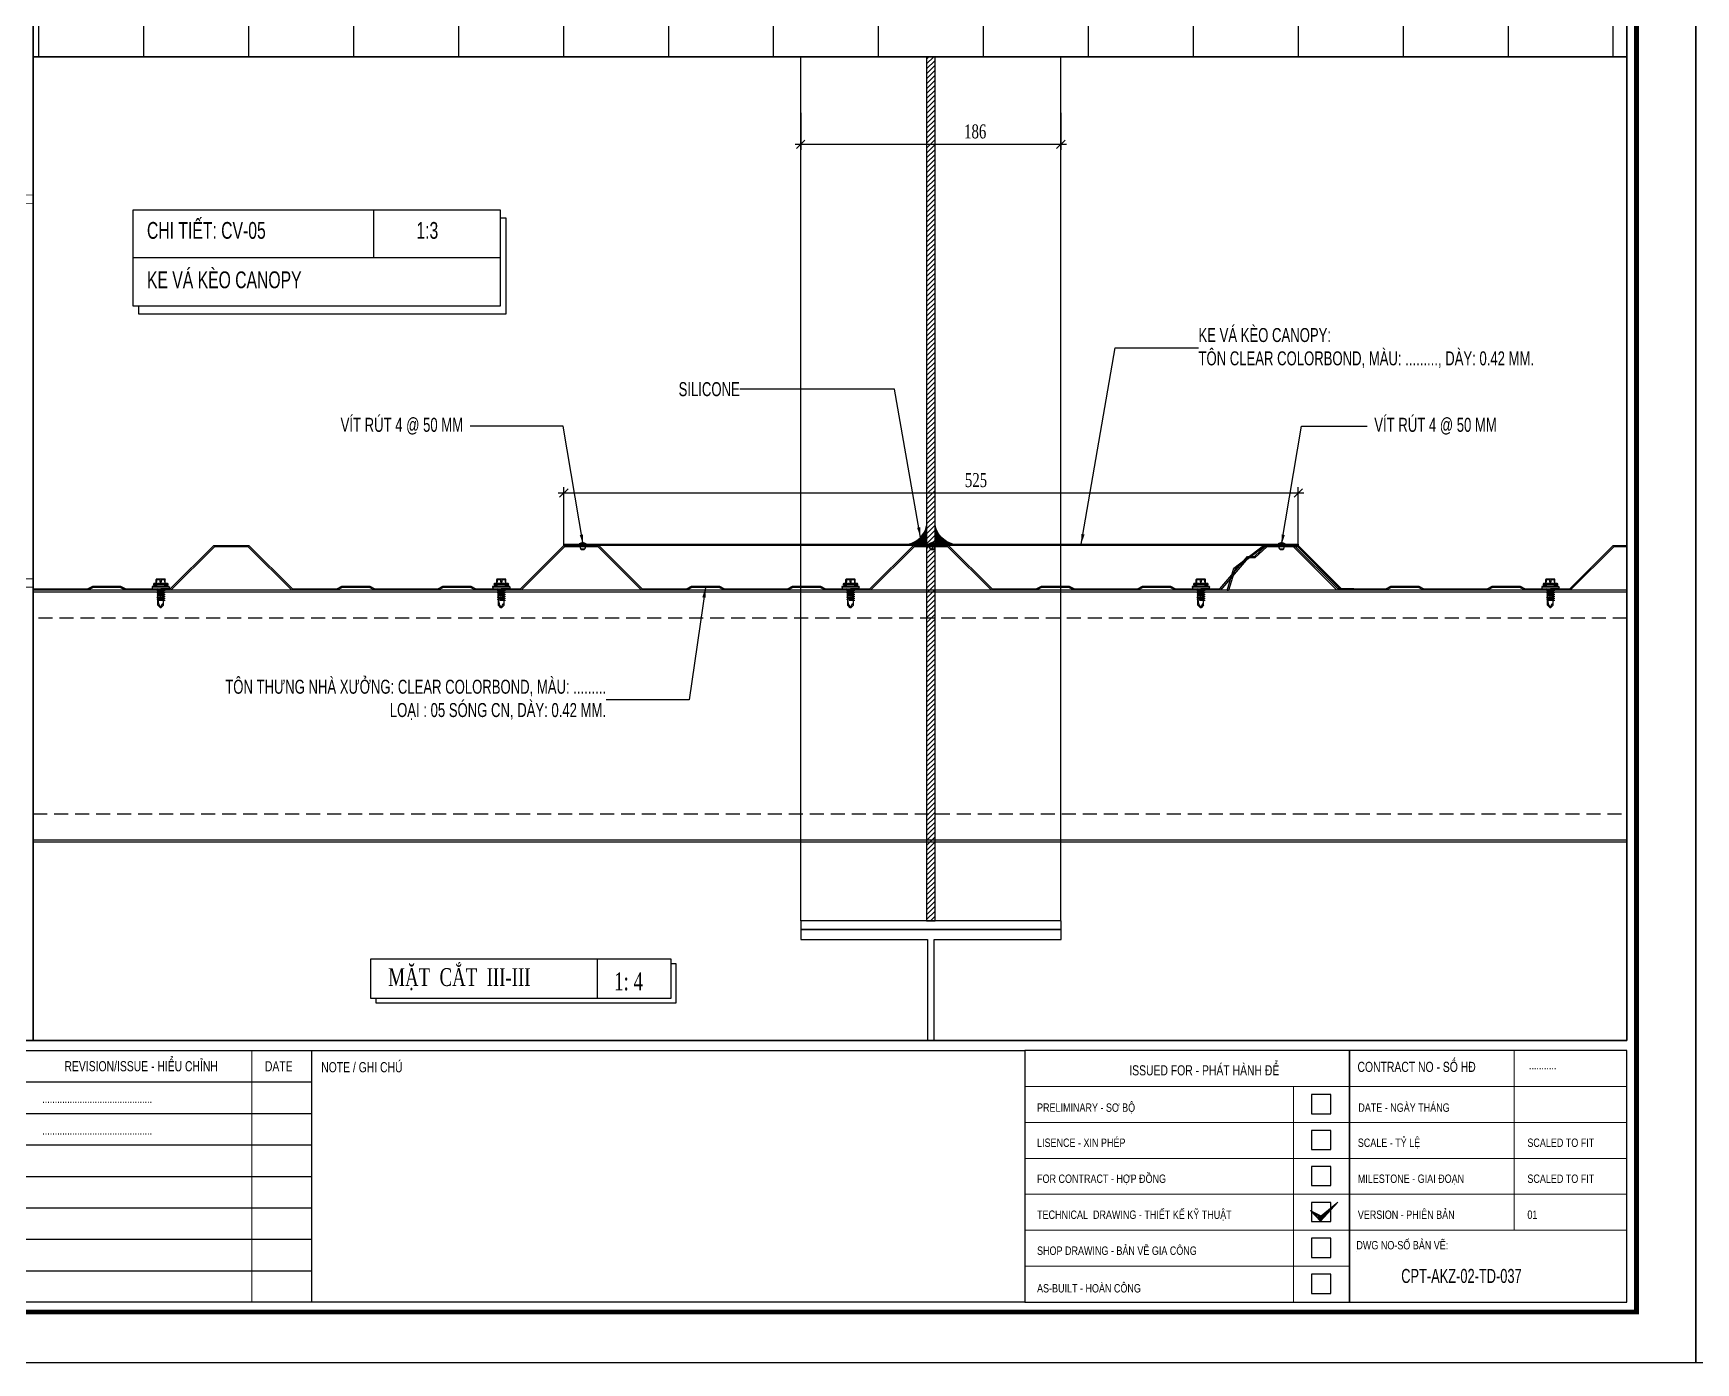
# Model space of a CAD drawing. Header units: inches. Extents: x 315041 to 662841, y -45540 to -35018.
# Drawn here: x 333470.4 to 333767.4, y -37638.9 to -37401.3 of the extents above; entities that cross this region are included whole.
import ezdxf
from ezdxf.enums import TextEntityAlignment as Align

# ---------------------------------------------------------------- set-up
doc = ezdxf.new("R2010")
doc.units = ezdxf.units.IN
doc.header["$MEASUREMENT"] = 0
doc.linetypes.add('HIDDEN', pattern=[0.375, 0.25, -0.125])
doc.linetypes.add('XKITLINE00', pattern=[0])
for name, color, linetype in [('2', 2, 'Continuous'), ('251', 251, 'Continuous'), ('3', 3, 'Continuous'), ('7', 7, 'Continuous'), ('8', 8, 'Continuous'), ('BAO KHUNG', 31, 'Continuous'), ('Fast RSQ_A2 Frame$0$Khung ten', 4, 'Continuous'), ('flashing', 6, 'Continuous'), ('STRUCTURE', 1, 'Continuous')]:
    doc.layers.add(name, color=color, linetype=linetype)
doc.layers.add('Cover text', color=7, linetype='Continuous', true_color=0x52370f)
for name, color, linetype, lineweight in [('DETAIL$0$S-Dim', 8, 'Continuous', 20), ('DETAIL$0$S-Hatch', 8, 'Continuous', 13), ('S-Hatch', 8, 'Continuous', 9)]:
    doc.layers.add(name, color=color, linetype=linetype, lineweight=lineweight)
doc.styles.add('ST1', font='times.ttf', dxfattribs={"width": 0.7})
doc.styles.add('ST1H', font='vnshxh.shx', dxfattribs={"width": 0.7})
doc.styles.get("Standard").update_dxf_attribs({"font": 'VHARIALN.TTF'})
doc.styles.add('style2', font='VHAVANI.TTF')
doc.styles.add('TIEU DE', font='VHARIALN.TTF', dxfattribs={"width": 0.8})
doc.dimstyles.new('3', dxfattribs={"dimtxt": 3.5, "dimasz": 1.8, "dimexe": 1, "dimexo": 0, "dimgap": 1, "dimtad": 1, "dimdec": 0, "dimlfac": 3, "dimzin": 0, "dimdsep": 46, "dimtxsty": 'ST1H', "dimblk": 'OBLIQUE', "dimcen": 1, "dimdle": 1, "dimclrd": 8, "dimclre": 8, "dimclrt": 3, "dimadec": 0, "dimazin": 0, "dimtfac": 1, "dimtdec": 0, "dimtix": 1, "dimtofl": 0, "dimtmove": 1, "dimatfit": 3, "dimfxl": 0.18, "dimtolj": 1, "dimtzin": 0, "dimlwd": -1, "dimlwe": -1, "dimarcsym": 1})
doc.dimstyles.new('4', dxfattribs={"dimtxt": 2.5, "dimasz": 1.5, "dimexe": 1, "dimexo": 0, "dimgap": 1, "dimtad": 1, "dimdec": 0, "dimlfac": 4, "dimzin": 0, "dimdsep": 46, "dimtxsty": 'ST1', "dimblk": 'OBLIQUE', "dimcen": 1, "dimdle": 1, "dimclrd": 8, "dimclre": 8, "dimclrt": 3, "dimadec": 0, "dimazin": 0, "dimtfac": 1, "dimtdec": 0, "dimtix": 1, "dimtmove": 0, "dimatfit": 3, "dimfxl": 0.18, "dimtfill": 1, "dimtolj": 1, "dimtzin": 0, "dimlwd": -1, "dimlwe": -1, "dimarcsym": 1})

# ---------------------------------------------------------------- blocks, each defined once
blk = doc.blocks.new('DETAIL$0$MARK')
at = {"layer": 'DETAIL$0$S-Hatch', "linetype": 'Continuous'}
h = blk.add_hatch(dxfattribs=at)
h.set_pattern_fill('ANSI31', color=256, scale=50, style=0)
h.paths.add_polyline_path([(1667849.6, -1156933.2), (1667909.3, -1156997), (1668012, -1156885.1), (1667913.5, -1156966.7)])
at = {"layer": 'DETAIL$0$S-Dim', "linetype": 'Continuous'}
blk.add_lwpolyline([(1667849.6, -1156933.2), (1667909.3, -1156997), (1668012, -1156885.1), (1667913.5, -1156966.7), (1667849.6, -1156933.2)], dxfattribs=at)
blk = doc.blocks.new('A$C75D82031')
at = {"layer": '2', "color": 157, "linetype": 'Continuous'}
blk.add_lwpolyline([(0, 420), (594, 420), (594, 0), (0, 0)], close=True, dxfattribs=at)
at = {"layer": '251', "linetype": 'Continuous'}
for p, q in [((285.8, 50.19), (346.77, 50.19)), ((285.8, 44.56), (346.77, 44.56)), ((285.8, 38.94), (346.77, 38.94)), ((285.8, 33.31), (346.77, 33.31)), ((285.8, 27.69), (346.77, 27.69)), ((285.8, 22.06), (346.77, 22.06)), ((285.8, 16.44), (346.77, 16.44))]:
    blk.add_line(p, q, dxfattribs=at)
at = {"layer": '7', "color": 147, "linetype": 'Continuous'}
blk.add_lwpolyline([(12.33, 57.61), (581.67, 57.61), (581.67, 409.19), (12.33, 409.19)], close=True, dxfattribs=at)
at = {"layer": 'BAO KHUNG', "color": 7}
blk.add_line((346.77, 10.81), (346.77, 55.81), dxfattribs=at)
at = {"layer": 'BAO KHUNG', "color": 167, "linetype": 'Continuous', "const_width": 0.871}
blk.add_lwpolyline([(10.59, 9.07), (583.41, 9.07), (583.41, 410.93), (10.59, 410.93)], close=True, dxfattribs=at)
at = {"layer": 'BAO KHUNG', "color": 7}
for points in [[(211.89, 55.81), (474.14, 55.81), (474.14, 10.81), (211.89, 10.81)], [(474.14, 10.81), (532.16, 10.81), (532.16, 55.81), (474.14, 55.81)], [(532.16, 10.81), (581.67, 10.81), (581.67, 55.81), (532.16, 55.81)]]:
    blk.add_lwpolyline(points, close=True, dxfattribs=at)
at = {"layer": 'Fast RSQ_A2 Frame$0$Khung ten', "color": 7, "ltscale": 1000}
for points in [[(525.34, 44.51), (528.78, 44.51), (528.78, 47.96), (525.34, 47.96)], [(525.34, 38.09), (528.78, 38.09), (528.78, 41.53), (525.34, 41.53)], [(525.34, 31.66), (528.78, 31.66), (528.78, 35.1), (525.34, 35.1)], [(525.34, 25.23), (528.78, 25.23), (528.78, 28.67), (525.34, 28.67)], [(525.34, 18.8), (528.78, 18.8), (528.78, 22.24), (525.34, 22.24)], [(525.34, 12.37), (528.78, 12.37), (528.78, 15.81), (525.34, 15.81)]]:
    blk.add_lwpolyline(points, close=True, dxfattribs=at)
at = {"layer": 'S-Hatch'}
for p, q in [((336.07, 55.81), (336.07, 10.81)), ((561.54, 55.81), (561.54, 23.67)), ((474.14, 49.38), (532.16, 49.38)), ((522.13, 10.81), (522.13, 49.38)), ((532.16, 49.38), (581.67, 49.38)), ((474.14, 42.95), (532.16, 42.95)), ((532.16, 42.95), (581.67, 42.95)), ((474.14, 36.52), (532.16, 36.52)), ((532.16, 36.52), (581.67, 36.52)), ((474.14, 30.1), (532.16, 30.1)), ((532.16, 30.1), (581.67, 30.1)), ((474.14, 23.67), (532.16, 23.67)), ((532.16, 23.67), (581.67, 23.67)), ((474.14, 17.24), (532.16, 17.24))]:
    blk.add_line(p, q, dxfattribs=at)
at = {"layer": 'DETAIL$0$S-Dim', "linetype": 'Continuous', "xscale": 0.02999999996973202, "yscale": 0.02999999996973202, "zscale": 0.02999999996973202}
blk.add_blockref('DETAIL$0$MARK', (-49510.32, 34735.23), dxfattribs=at)
at = {"layer": 'BAO KHUNG', "color": 7, "linetype": 'Continuous', "width": 0.9}
for s, p in [('REVISION/ISSUE - HIÓU CHØNH', (316.27, 53)), ('DATE', (340.86, 52.99))]:
    blk.add_text(s, height=1.8, dxfattribs=at).set_placement(p, align=Align.MIDDLE_CENTER)
for s, p in [('NOTE / GHI CHÚ', (348.44, 51.92)), ('CONTRACT NO - Sè H§', (533.57, 51.98))]:
    blk.add_text(s, height=1.8, dxfattribs=at).set_placement(p)
blk.add_text('ISSUED FOR - PHÁT HÀNH ĐỂ ', height=1.8, dxfattribs=at).set_placement((506.46, 51.36), align=Align.CENTER)
at = {"layer": 'BAO KHUNG', "color": 109, "linetype": 'Continuous', "style": 'style2', "width": 0.8}
blk.add_text('...........', height=1.5, dxfattribs=at).set_placement((564.21, 52.44))
at = {"layer": 'Cover text', "linetype": 'Continuous', "style": 'style2', "width": 0.8}
for s, p in [('............................................', (298.6, 46.4)), ('PRELIMINARY - S¥ Bé', (476.33, 44.85)), ('date - NGµY TH¸NG', (533.72, 44.85)), ('............................................', (298.6, 40.78)), ('LISENCE - XIN PHÐP', (476.33, 38.57)), ('scale - tû lÖ', (533.63, 38.57)), ('scaled to fit', (563.92, 38.57)), ('FOR CONTRACT - HîP §åNG', (476.33, 32.14)), ('MILESTONE - GIAI §O¹N', (533.63, 32.14)), ('scaled to fit', (563.92, 32.14)), ('TECHNICAL  DRAWING - THIÕT KÕ Kü THUËT', (476.33, 25.71)), ('VERSION - PHI£N B¶N', (533.63, 25.71)), ('01', (563.92, 25.71)), ('SHOP DRAWING - B¶N VÏ GIA C¤NG', (476.33, 19.28)), ('%%u%%udwg no-sè b¶n vÏ:', (533.38, 20.26)), ('AS-BUILT - HOµN C¤NG', (476.33, 12.56))]:
    blk.add_text(s, height=1.5, dxfattribs=at).set_placement(p)
blk = doc.blocks.new('Short_Self_drilling')
at = {"layer": 'STRUCTURE', "color": 1, "linetype": 'Continuous'}
for p, q in [((6.4, 1.7), (-6.4, 1.7)), ((5.1, 3.8), (-5.1, 3.8)), ((-2.6, 2.9), (-5.1, 2.9)), ((-3.4, 3.8), (-3.4, 6.8)), ((3, 7.2), (-3, 7.2)), ((2.6, 2.9), (-2.6, 2.9)), ((-2.1, 2.8), (-2.1, 2.9)), ((6.3, 0), (0, 0)), ((2.2, 2.8), (2.2, 2.9)), ((2.2, -0.5), (2.2, 0)), ((5.1, 2.9), (2.6, 2.9)), ((3.4, 3.8), (3.4, 6.8)), ((3, -1.2), (-2.7, -0.2)), ((3, -2.7), (-2.7, -1.8)), ((3, -4.2), (-2.7, -3.3)), ((3, -5.8), (-2.7, -4.8)), ((3, -7.3), (-2.7, -6.3)), ((-1.9, -8), (-2.7, -7.9)), ((-2.1, -1.4), (-2.1, -0.9)), ((-2.1, -2.9), (-2.1, -2.4)), ((-2.1, -4.4), (-2.1, -3.9)), ((-2.1, -6), (-2.1, -5.4)), ((-2.1, -7.5), (-2.1, -7)), ((-2.1, -12.3), (-2.1, -8.5)), ((3, -8.8), (-1.1, -8.1)), ((2.1, -12.3), (2.1, -9.1)), ((2.2, -2), (2.2, -1.5)), ((2.2, -3.6), (2.2, -3)), ((2.2, -5.1), (2.2, -4.6)), ((2.2, -6.6), (2.2, -6.1)), ((2.2, -8.1), (2.2, -7.6))]:
    blk.add_line(p, q, dxfattribs=at)
blk.add_lwpolyline([(6.4, 1.3), (6.4, 1.7), (2.1, 2.8), (-2.1, 2.8), (-6.4, 1.7), (-6.4, 1.3)], close=True, dxfattribs=at)
for points in [[(-6.4, 1.3, -0.088869), (-6.3, 0), (0, 0)], [(-0.1, 3.8), (-0.3, 6.2, 0.338878), (-3.1, 6.2), (-3.3, 3.8)], [(3.3, 3.8), (3.1, 6.2, 0.338878), (0.3, 6.2), (0.1, 3.8)], [(2.1, -12.3), (0.2, -14.2, -0.333596), (-0.2, -14.2), (-2.1, -12.3)], [(-0.1, -14), (-1, -12.2, -0.148657), (-1.4, -11.2), (-2, -7.7, -0.815006), (-1.2, -7.8, 0.150833), (-0.8, -8.7)], [(2.1, -12.3), (1.7, -11.7, 0.52242), (0.9, -11.7), (-0.2, -14.2)]]:
    blk.add_lwpolyline(points, format="xyb", dxfattribs=at)
for points in [[(3, -1.2), (2.2, -1.5), (-2.1, -0.8), (-2.7, -0.2), (-2.4, 0)], [(3, -2.7), (2.2, -3), (-2.1, -2.4), (-2.7, -1.8), (-2.1, -1.4), (2.2, -2), (3, -2.7)], [(3, -4.2), (2.2, -4.6), (-2.1, -3.9), (-2.7, -3.3), (-2.1, -2.9), (2.2, -3.6), (3, -4.2)], [(3, -5.8), (2.2, -6.1), (-2.1, -5.4), (-2.7, -4.8), (-2.1, -4.4), (2.2, -5.1), (3, -5.8)], [(3, -7.3), (2.2, -7.6), (-2.1, -7), (-2.7, -6.3), (-2.1, -6), (2.2, -6.6), (3, -7.3)], [(-1.8, -8.5), (-2.1, -8.5), (-2.7, -7.9), (-2.1, -7.5), (-1.8, -7.5)], [(-1.3, -7.6), (2.2, -8.1), (3, -8.8)], [(-1.2, 0), (2.2, -0.5), (3, -1.2)], [(3, -8.8), (2.2, -9.1), (-0.8, -8.7)]]:
    blk.add_lwpolyline(points, dxfattribs=at)
for centre, radius, start, end in [((-5, 3.3), 0.455, 109.7949, 250.2674), ((-3, 6.8), 0.429, 90.0311, 180.0311), ((3, 6.8), 0.429, 0.0311, 90.0311), ((5.1, 3.3), 0.435, 279.7276, 80.3347), ((10, 0.2), 3.74, 162.2963, 182.6103)]:
    blk.add_arc(centre, radius, start, end, dxfattribs=at)
blk = doc.blocks.new('_Oblique')
at = {"color": 0, "linetype": 'ByBlock', "lineweight": -2}
blk.add_line((-0.5, -0.5), (0.5, 0.5), dxfattribs=at)
blk = doc.blocks.new('*D589')
at = {"color": 8, "linetype": 'Continuous', "transparency": 16777216}
for p, q in [((333564.23, -37483.47), (333697.44, -37483.47)), ((333565.23, -37492.61), (333565.23, -37482.47)), ((333696.44, -37492.61), (333696.44, -37482.47))]:
    blk.add_line(p, q, dxfattribs=at)
at = {"layer": 'Defpoints', "color": 0, "transparency": 16777216}
for p in [(333696.44, -37483.47), (333565.23, -37492.61), (333696.44, -37492.61)]:
    blk.add_point(p, dxfattribs=at)
at = {"color": 8, "transparency": 16777216, "xscale": 1.5, "yscale": 1.5, "zscale": 1.5, "rotation": 180}
blk.add_blockref('_Oblique', (333565.23, -37483.47), dxfattribs=at)
at = {"color": 8, "transparency": 16777216, "xscale": 1.5, "yscale": 1.5, "zscale": 1.5}
blk.add_blockref('_Oblique', (333696.44, -37483.47), dxfattribs=at)
at = {"color": 3, "transparency": 16777216, "insert": (333638.86, -37481.2), "char_height": 2.5, "attachment_point": 5, "style": 'ST1', "bg_fill": 3, "box_fill_scale": 1.25, "bg_fill_color": 256, "bg_fill_true_color": 13158600, "bg_fill_transparency": 4042764}
blk.add_mtext('\\A1;525', dxfattribs=at)
blk = doc.blocks.new('RIVET')
at = {"color": 8}
for p, q in [((-3.9, 1.1), (-4.2, 0)), ((-4.2, 0), (-3.9, -1.1)), ((-3.9, -1.1), (-3.9, 1.1)), ((-3.5, -1.3), (-3.5, 1.3)), ((-1, -1.2), (-1, 1.3)), ((-1, 1.3), (-0.1, 1.3)), ((0, 1.3), (0, 2.4)), ((0, -1.3), (0, 1.3)), ((0.1, 2.5), (0.1, 2.5)), ((0.1, 2.5), (0.7, 1.4)), ((0.1, -2.5), (0.1, 2.5)), ((0.7, 1.1), (0.7, -1.1)), ((0.9, 0.7), (0.7, 0.7)), ((0.9, -0.7), (0.9, 0.7)), ((-0.1, -1.2), (-1, -1.2)), ((0, -2.4), (0, -1.3)), ((0.7, -1.4), (0.1, -2.5)), ((0.1, -2.5), (0.1, -2.5)), ((0.9, -0.7), (0.7, -0.7))]:
    blk.add_line(p, q, dxfattribs=at)
for centre, radius, start, end in [((-3.4, 0.7), 0.634, 101.5667, 142.2309), ((-2.5, -0.1), 1.78, 64.6352, 125.2369), ((-0.9, 3), 1.71, 240.4783, 268.3625), ((-0.1, 1.3), 0.0625, 270, 0), ((0.1, 2.4), 0.0625, 90, 180), ((0.1, 2.4), 0.0625, 26.5651, 90), ((0.1, 1.1), 0.625, 0, 26.5651), ((5.4, 0.6), 4.45, 179.0778, 187.9518), ((5.8, -0.6), 4.85, 172.415, 180.5555), ((-3.4, -0.7), 0.634, 217.7691, 258.4333), ((-2.5, 0.1), 1.78, 234.7631, 295.3648), ((-0.9, -3), 1.71, 91.6375, 119.5217), ((-0.1, -1.3), 0.0625, 0, 90), ((0.1, -2.4), 0.0625, 180, 270), ((0.1, -2.4), 0.0625, 270, 333.4349), ((0.1, -1.1), 0.625, 333.4349, 0)]:
    blk.add_arc(centre, radius, start, end, dxfattribs=at)
blk = doc.blocks.new('*D590')
at = {"color": 8, "linetype": 'Continuous', "transparency": 16777216}
for p, q in [((333607.56, -37415.56), (333607.56, -37422.16)), ((333654.02, -37415.56), (333654.02, -37422.16)), ((333606.56, -37421.16), (333655.02, -37421.16))]:
    blk.add_line(p, q, dxfattribs=at)
at = {"layer": 'Defpoints', "color": 0, "transparency": 16777216}
for p in [(333607.56, -37415.56), (333654.02, -37415.56), (333654.02, -37421.16)]:
    blk.add_point(p, dxfattribs=at)
at = {"color": 8, "transparency": 16777216, "xscale": 1.5, "yscale": 1.5, "zscale": 1.5, "rotation": 180}
blk.add_blockref('_Oblique', (333607.56, -37421.16), dxfattribs=at)
at = {"color": 8, "transparency": 16777216, "xscale": 1.5, "yscale": 1.5, "zscale": 1.5}
blk.add_blockref('_Oblique', (333654.02, -37421.16), dxfattribs=at)
at = {"color": 3, "transparency": 16777216, "insert": (333638.72, -37418.89), "char_height": 2.5, "attachment_point": 5, "style": 'ST1', "bg_fill": 3, "box_fill_scale": 1.25, "bg_fill_color": 256, "bg_fill_true_color": 13158600, "bg_fill_transparency": 3169228}
blk.add_mtext('\\A1;186', dxfattribs=at)

msp = doc.modelspace()

# ---------------------------------------------------------------- hatches: boundary and pattern name
h = msp.add_hatch()
h.set_pattern_fill('ANSI31', color=3, scale=150, angle=45, style=0)
h.set_pattern_definition([(90, (6677.7, 466.414), (-18.75, 4e-15), [])])
h.paths.add_polyline_path([(333755.1113, -37229.7343), (333470.4423, -37229.7343), (333470.4423, -37405.5242), (333755.1113, -37405.5242)])
h.paths.add_polyline_path([(333690.9159, -37376.8802), (333559.7043, -37376.8802), (333559.7043, -37275.9635), (333690.9159, -37275.9635)], flags=16)
h.paths.add_polyline_path([(333687.8101, -37281.74, -0.4429553), (333686.9874, -37280.9936, -0.4429553), (333687.8101, -37280.2471, -0.4429553), (333688.6328, -37280.9936, -0.4429553)], flags=0)
h.paths.add_polyline_path([(333687.8101, -37281.6143, -0.44880127), (333687.1124, -37280.9936, -0.44880127), (333687.8101, -37280.3728, -0.44880127), (333688.5078, -37280.9936, -0.44880127)], flags=0)
h.paths.add_polyline_path([(333687.1328, -37297.1221, -1), (333688.6328, -37297.1221, -1)], flags=0)
h.paths.add_polyline_path([(333674.4874, -37280.9936, -1), (333675.9874, -37280.9936, -1)], flags=0)
h.paths.add_polyline_path([(333688.6328, -37309.6221, -1), (333687.1328, -37309.6221, -1)], flags=0)
h.paths.add_polyline_path([(333688.6328, -37322.1221, -1), (333687.1328, -37322.1221, -1)], flags=0)
h.paths.add_polyline_path([(333661.9874, -37280.9936, -1), (333663.4874, -37280.9936, -1)], flags=0)
h.paths.add_polyline_path([(333688.6328, -37334.6221, -1), (333687.1328, -37334.6221, -1)], flags=0)
h.paths.add_polyline_path([(333652.3101, -37284.928), (333652.3101, -37293.978), (333629.6601, -37293.978), (333629.6601, -37316.974), (333629.6601, -37358.2741), (333652.3101, -37358.2741), (333652.3101, -37367.3241), (333598.3101, -37367.3241), (333598.3101, -37358.2741), (333620.9601, -37358.2741), (333620.9601, -37316.974), (333620.9601, -37293.978), (333598.3101, -37293.978), (333598.3101, -37284.928)], flags=0)
h.paths.add_polyline_path([(333649.4874, -37280.9936, -1), (333650.9874, -37280.9936, -1)], flags=0)
h.paths.add_polyline_path([(333648.5601, -37288.678), (333648.5601, -37290.228), (333625.9101, -37290.228), (333625.9101, -37316.974), (333625.9101, -37362.0241), (333648.5601, -37362.0241), (333648.5601, -37363.5741), (333602.0601, -37363.5741), (333602.0601, -37362.0241), (333624.7101, -37362.0241), (333624.7101, -37316.974), (333624.7101, -37290.228), (333602.0601, -37290.228), (333602.0601, -37288.678)], flags=0)
h.paths.add_polyline_path([(333688.6328, -37347.1221, -1), (333687.1328, -37347.1221, -1)], flags=0)
h.paths.add_polyline_path([(333636.9874, -37280.9936, -1), (333638.4874, -37280.9936, -1)], flags=0)
h.paths.add_polyline_path([(333688.6328, -37359.6221, -1), (333687.1328, -37359.6221, -1)], flags=0)
h.paths.add_polyline_path([(333624.4874, -37280.9936, -1), (333625.9874, -37280.9936, -1)], flags=0)
h.paths.add_polyline_path([(333688.6328, -37372.2497, -1), (333687.1328, -37372.2497, -1)], flags=0)
h.paths.add_polyline_path([(333675.9874, -37372.2497, -1), (333674.4874, -37372.2497, -1)], flags=0)
h.paths.add_polyline_path([(333611.9874, -37280.9936, -1), (333613.4874, -37280.9936, -1)], flags=0)
h.paths.add_polyline_path([(333663.4874, -37372.2497, -1), (333661.9874, -37372.2497, -1)], flags=0)
h.paths.add_polyline_path([(333650.9874, -37372.2497, -1), (333649.4874, -37372.2497, -1)], flags=0)
h.paths.add_polyline_path([(333599.4874, -37280.9936, -1), (333600.9874, -37280.9936, -1)], flags=0)
h.paths.add_polyline_path([(333638.4874, -37372.2497, -1), (333636.9874, -37372.2497, -1)], flags=0)
h.paths.add_polyline_path([(333586.9874, -37280.9936, -1), (333588.4874, -37280.9936, -1)], flags=0)
h.paths.add_polyline_path([(333624.4874, -37372.2497, -1), (333625.9874, -37372.2497, -1)], flags=0)
h.paths.add_polyline_path([(333611.9874, -37372.2497, -1), (333613.4874, -37372.2497, -1)], flags=0)
h.paths.add_polyline_path([(333574.4874, -37280.9936, -1), (333575.9874, -37280.9936, -1)], flags=0)
h.paths.add_polyline_path([(333599.4874, -37372.2497, -1), (333600.9874, -37372.2497, -1)], flags=0)
h.paths.add_polyline_path([(333561.9874, -37280.9936, -1), (333563.4874, -37280.9936, -1)], flags=0)
h.paths.add_polyline_path([(333561.9874, -37297.1221, -1), (333563.4874, -37297.1221, -1)], flags=0)
h.paths.add_polyline_path([(333561.9874, -37309.6221, -1), (333563.4874, -37309.6221, -1)], flags=0)
h.paths.add_polyline_path([(333586.9874, -37372.2497, -1), (333588.4874, -37372.2497, -1)], flags=0)
h.paths.add_polyline_path([(333561.9874, -37322.1221, -1), (333563.4874, -37322.1221, -1)], flags=0)
h.paths.add_polyline_path([(333561.9874, -37334.6221, -1), (333563.4874, -37334.6221, -1)], flags=0)
h.paths.add_polyline_path([(333561.9874, -37347.1221, -1), (333563.4874, -37347.1221, -1)], flags=0)
h.paths.add_polyline_path([(333574.4874, -37372.2497, -1), (333575.9874, -37372.2497, -1)], flags=0)
h.paths.add_polyline_path([(333561.9874, -37359.6221, -1), (333563.4874, -37359.6221, -1)], flags=0)
h.paths.add_polyline_path([(333561.9874, -37372.2497, -1), (333563.4874, -37372.2497, -1)], flags=0)
h.paths.add_polyline_path([(333622.8941, -37261.0731), (333627.7261, -37261.0731), (333627.7261, -37264.8664), (333622.8941, -37264.8664)], flags=24)
h.paths.add_polyline_path([(333535.8949, -37329.5435), (333535.8949, -37324.6711), (333539.6954, -37324.6711), (333539.6954, -37329.5435)], flags=24)
h.paths.add_polyline_path([(333548.9603, -37342.6812), (333548.9603, -37339.0629), (333552.7536, -37339.0629), (333552.7536, -37342.6812)], flags=24)
h.paths.add_polyline_path([(333579.6782, -37384.7123), (333583.2965, -37384.7123), (333583.2965, -37388.5056), (333579.6782, -37388.5056)], flags=24)

# ---------------------------------------------------------------- linework, layer by layer
at = {"color": 9, "linetype": 'XKITLINE00', "lineweight": 0}
for p, q in [((333470.4423, -37430.2337), (333305.329, -37425.3437)), ((333305.329, -37426.8421), (333470.4423, -37431.7321)), ((333470.4423, -37498.8406), (333305.329, -37498.8406)), ((333305.329, -37500.3384), (333470.4423, -37500.3384))]:
    msp.add_line(p, q, dxfattribs=at)
at = {"color": 9}
msp.add_line((333531.2309, -37432.8663), (333531.2309, -37441.4909), dxfattribs=at)
msp.add_line((333571.1729, -37566.753), (333571.1729, -37573.8269))
at = {"color": 8}
for points in [[(333185.7734, -37229.7343), (333470.4423, -37229.7343), (333470.4423, -37581.3141), (333185.7734, -37581.3141)], [(333470.4423, -37229.7343), (333755.1113, -37229.7343), (333755.1113, -37405.5242), (333470.4423, -37405.5242)], [(333470.4423, -37405.5242), (333755.1113, -37405.5242), (333755.1113, -37581.3141), (333470.4423, -37581.3141)]]:
    msp.add_lwpolyline(points, close=True, dxfattribs=at)
at = {"color": 3, "ltscale": 15}
for points in [[(333470.4423, -37500.5958), (333480.1553, -37500.5958), (333481.0613, -37500.1465), (333486.0534, -37500.1465), (333486.9594, -37500.5958), (333494.9246, -37500.5958), (333502.7134, -37492.858), (333508.9634, -37492.858), (333516.7523, -37500.5958), (333524.6534, -37500.5958), (333525.5594, -37500.1465), (333530.5515, -37500.1465), (333531.4575, -37500.5958), (333542.733, -37500.5958), (333543.6389, -37500.1465), (333548.6311, -37500.1465), (333549.537, -37500.5958), (333557.5023, -37500.5958), (333565.2326, -37492.858), (333571.4826, -37492.858), (333579.213, -37500.5958), (333587.1141, -37500.5958), (333588.0201, -37500.1465), (333593.0122, -37500.1465), (333593.9182, -37500.5958), (333605.1937, -37500.5958), (333606.0996, -37500.1465), (333611.0918, -37500.1465), (333611.9978, -37500.5958), (333619.8989, -37500.5958), (333627.6877, -37492.858), (333633.9377, -37492.858), (333641.7266, -37500.5958), (333649.6277, -37500.5958), (333650.5337, -37500.1465), (333655.5258, -37500.1465), (333656.4318, -37500.5958), (333667.7073, -37500.5958), (333668.6132, -37500.1465), (333673.6054, -37500.1465), (333674.5114, -37500.5958), (333682.4125, -37500.5958), (333687.3558, -37494.8239), (333688.6038, -37494.8239), (333690.7126, -37492.858), (333695.7048, -37492.858), (333703.4161, -37500.5819), (333706.384, -37500.5819), (333706.384, -37500.8458), (333703.3325, -37500.8458), (333695.6063, -37493.108), (333690.8111, -37493.108), (333688.7023, -37495.0739), (333687.4708, -37495.0739), (333682.5275, -37500.8458), (333674.4528, -37500.8458), (333673.5468, -37500.3965), (333668.6718, -37500.3965), (333667.7659, -37500.8458), (333656.3732, -37500.8458), (333655.4672, -37500.3965), (333650.5923, -37500.3965), (333649.6863, -37500.8458), (333641.6235, -37500.8458), (333633.8347, -37493.108), (333627.7908, -37493.108), (333620.002, -37500.8458), (333611.9392, -37500.8458), (333611.0332, -37500.3965), (333606.1582, -37500.3965), (333605.2523, -37500.8458), (333593.8596, -37500.8458), (333592.9536, -37500.3965), (333588.0787, -37500.3965), (333587.1727, -37500.8458), (333579.1093, -37500.8458), (333571.379, -37493.108), (333565.3362, -37493.108), (333557.6059, -37500.8458), (333549.4785, -37500.8458), (333548.5725, -37500.3965), (333543.6975, -37500.3965), (333542.7915, -37500.8458), (333531.3989, -37500.8458), (333530.4929, -37500.3965), (333525.618, -37500.3965), (333524.712, -37500.8458), (333516.6492, -37500.8458), (333508.8604, -37493.108), (333502.8165, -37493.108), (333495.0277, -37500.8458), (333486.9008, -37500.8458), (333485.9948, -37500.3965), (333481.1199, -37500.3965), (333480.2139, -37500.8458), (333470.4423, -37500.8458)], [(333755.1113, -37493.108), (333752.8165, -37493.108), (333745.0277, -37500.8458), (333736.9008, -37500.8458), (333735.9948, -37500.3965), (333731.1199, -37500.3965), (333730.2139, -37500.8458), (333718.8212, -37500.8458), (333717.9153, -37500.3965), (333713.0403, -37500.3965), (333712.1343, -37500.8458), (333704.071, -37500.8458), (333696.3406, -37493.108), (333690.2786, -37493.108), (333685.144, -37497.0203), (333683.9638, -37500.8934), (333683.7138, -37500.8934), (333684.894, -37496.8965), (333690.1942, -37492.858), (333696.4442, -37492.858), (333704.1746, -37500.5958), (333712.0757, -37500.5958), (333712.9817, -37500.1465), (333717.9738, -37500.1465), (333718.8798, -37500.5958), (333730.1553, -37500.5958), (333731.0613, -37500.1465), (333736.0534, -37500.1465), (333736.9594, -37500.5958), (333744.9246, -37500.5958), (333752.7134, -37492.858), (333755.1113, -37492.858)]]:
    msp.add_lwpolyline(points, dxfattribs=at)
at = {"color": 94}
msp.add_lwpolyline([(333470.4423, -37545.8458), (333755.1113, -37545.8458), (333755.1113, -37500.8458), (333470.4423, -37500.8458)], close=True, dxfattribs=at)
for points in [[(333755.1113, -37501.2208), (333470.4423, -37501.2208)], [(333470.4423, -37545.4708), (333755.1113, -37545.4708)]]:
    msp.add_lwpolyline(points, dxfattribs=at)
at = {"color": 94, "linetype": 'HIDDEN', "ltscale": 10}
for points in [[(333755.1113, -37505.8458), (333470.4423, -37505.8458)], [(333470.4423, -37540.8458), (333755.1113, -37540.8458)]]:
    msp.add_lwpolyline(points, dxfattribs=at)
msp.add_lwpolyline([(333530.777, -37566.753), (333584.3418, -37566.753), (333584.3418, -37573.8269), (333530.777, -37573.8269)], close=True)
at = {"layer": '2'}
msp.add_lwpolyline([(333631.4127, -37581.3141), (333631.4127, -37563.2811), (333654.0627, -37563.2811), (333654.0627, -37561.4811), (333607.5627, -37561.4811), (333607.5627, -37563.2811), (333630.2127, -37563.2811), (333630.2127, -37581.3141)], dxfattribs=at)
at = {"layer": '8', "color": 2}
msp.add_lwpolyline([(333654.0627, -37561.4811), (333654.0627, -37559.9509), (333607.5627, -37559.9509), (333607.5627, -37561.4811)], close=True, dxfattribs=at)
at = {"layer": 'flashing'}
msp.add_lwpolyline([(333696.4442, -37492.858), (333565.2326, -37492.858), (333565.2326, -37492.608), (333696.4442, -37492.608)], close=True, dxfattribs=at)

# ---------------------------------------------------------------- block references
at = {"color": 1}
for p in [(333173.4423, -37638.9242), (333767.4423, -37638.9242)]:
    msp.add_blockref('A$C75D82031', p, dxfattribs=at)
at = {"color": 1, "xscale": 0.240000000018588, "yscale": 0.240000000018588, "zscale": 0.240000000018588, "rotation": 359.9688724451954}
for p in [(333493.2163, -37500.5958), (333554.0511, -37500.5958), (333616.4478, -37500.5958), (333679.0254, -37500.5958), (333741.4735, -37500.5958)]:
    msp.add_blockref('Short_Self_drilling', p, dxfattribs=at)

# ---------------------------------------------------------------- texts
at = {"color": 3, "ltscale": 0.5, "style": 'TIEU DE', "width": 0.8}
msp.add_attdef('CPT-AKZ-02-TD-037', text='KC-01', height=2.5, dxfattribs=at).set_placement((333725.5855, -37623.4092), align=Align.MIDDLE_CENTER)

# ---------------------------------------------------------------- next in the draw order: texts
at = {"color": 3, "linetype": 'Continuous', "insert": (333574.2177, -37570.7901), "char_height": 3.18182, "attachment_point": 4, "style": 'ST1', "bg_fill": 3, "box_fill_scale": 1.25, "bg_fill_color": 256, "bg_fill_true_color": 13158600, "bg_fill_transparency": 3139400}
msp.add_mtext('\\A1;1: 4', dxfattribs=at)
at = {"layer": '3', "style": 'ST1H', "bg_fill": 2}
for s, insert, char_height, attachment_point in [('\\A1;CHI TIÕT: CV-05', (333490.756, -37436.5807), 3, 4), ('\\A1;ke V¸ KÌO CANOPY: \\Pt«n CLEAR COLORBOND, mµu: ........., dµy: 0.42 mm.', (333678.6105, -37457.5737), 2.5, 4), ('\\A1;silicone', (333596.6582, -37464.9483), 2.5, 6), ('\\A1;t«n TH¦NG nhµ x\xadëng: CLEAR COLORBOND, mµu: .........\\PLo¹i : 05 SãNG CN, dµy: 0.42 mm.', (333572.7688, -37520.4712), 2.5, 6)]:
    msp.add_mtext(s, dxfattribs=dict(at, insert=insert, char_height=char_height, attachment_point=attachment_point))

# ---------------------------------------------------------------- next in the draw order: dimensions: what is measured, and where the dimension line sits
at = {"color": 8}
dim = msp.add_linear_dim(base=(333696.4442, -37483.4713), p1=(333565.2326, -37492.608), p2=(333696.4442, -37492.608), dimstyle='4', dxfattribs=at)
dim.commit()
dim.dimension.update_dxf_attribs({"geometry": '*D589', "text_midpoint": (333638.8629, -37483.4713), "dimtype": 160})

# ---------------------------------------------------------------- next in the draw order: hatches: boundary and pattern name
h = msp.add_hatch()
h.set_pattern_fill('ANSI31', color=8, scale=5, style=0)
h.set_pattern_definition([(45, (7871.84993, 466.4137), (-0.4419417382, 0.4419417382), [])])
h.paths.add_polyline_path([(333630.0476, -37559.9509), (333631.5778, -37559.9509), (333631.5778, -37405.5242), (333630.0476, -37405.5242)])
at = {"true_color": 0x2cc9bc}
h = msp.add_hatch(color=132, dxfattribs=at)
edge = h.paths.add_edge_path()
edge.add_line((333630.0476, -37489.3536), (333630.0476, -37492.608))
edge.add_line((333630.0476, -37492.608), (333626.916, -37492.608))
edge.add_arc((333625.8259, -37488.4251), 4.3226, 284.607039, 347.595559)
h = msp.add_hatch(color=132, dxfattribs=at)
edge = h.paths.add_edge_path()
edge.add_line((333631.5778, -37489.3536), (333631.5778, -37492.608))
edge.add_line((333631.5778, -37492.608), (333634.7094, -37492.608))
edge.add_arc((333635.7995, -37488.4251), 4.3226, 192.404441, 255.392961, ccw=False)

# ---------------------------------------------------------------- next in the draw order: linework, layer by layer
at = {"color": 8}
for p, q in [((333607.5627, -37559.9509), (333607.5627, -37405.5242)), ((333654.0224, -37559.9509), (333654.0224, -37405.5242))]:
    msp.add_line(p, q, dxfattribs=at)
at = {"color": 9}
for points in [[(333488.2864, -37432.8663), (333553.866, -37432.8663), (333553.866, -37450.1155), (333488.2864, -37450.1155)], [(333488.2864, -37432.8663), (333553.866, -37432.8663), (333553.866, -37441.4909), (333488.2864, -37441.4909)]]:
    msp.add_lwpolyline(points, close=True, dxfattribs=at)
msp.add_lwpolyline([(333553.866, -37434.2869), (333554.8887, -37434.2869), (333554.8887, -37451.5361), (333489.309, -37451.5361), (333489.309, -37450.1155)], dxfattribs=at)
at = {"color": 132, "true_color": 0x2cc9bc}
for points in [[(333630.0476, -37489.3536), (333630.0476, -37492.608), (333626.916, -37492.608, 0.28197509), (333630.0476, -37489.3536)], [(333631.5778, -37489.3536), (333631.5778, -37492.608), (333634.7094, -37492.608, -0.28197509), (333631.5778, -37489.3536)]]:
    msp.add_lwpolyline(points, format="xyb", dxfattribs=at)
msp.add_lwpolyline([(333584.3418, -37567.5986), (333585.24, -37567.5986), (333585.24, -37574.6725), (333531.6752, -37574.6725), (333531.6752, -37573.8269)])
at = {"layer": '8', "color": 2}
msp.add_lwpolyline([(333630.0476, -37559.9509), (333631.5778, -37559.9509), (333631.5778, -37405.5242), (333630.0476, -37405.5242)], close=True, dxfattribs=at)

# ---------------------------------------------------------------- next in the draw order: block references
at = {"layer": 'flashing', "color": 0, "ltscale": 500, "xscale": -0.2499999999417923, "yscale": 0.2500000000582077, "zscale": 0.2500000000291038, "rotation": 270}
for p in [(333568.6008, -37492.608), (333631.0565, -37492.608), (333693.4579, -37492.608)]:
    msp.add_blockref('RIVET', p, dxfattribs=at)

# ---------------------------------------------------------------- next in the draw order: leaders
at = {"color": 9}
for points in [[(333657.6636, -37492.608), (333663.7165, -37457.5737), (333678.6105, -37457.5737)], [(333628.9407, -37491.4223), (333624.3128, -37464.9483), (333596.6582, -37464.9483)], [(333568.6656, -37492.7163), (333565.0935, -37471.5564), (333547.235, -37471.5564)], [(333693.453, -37492.7163), (333697.0251, -37471.5564), (333710.0214, -37471.5564)], [(333590.5161, -37500.3965), (333587.6196, -37520.4712), (333572.7688, -37520.4712)]]:
    msp.add_leader(points, dimstyle='3', override={"dimgap": 1, "dimtad": 0}, dxfattribs=at)

# ---------------------------------------------------------------- next in the draw order: texts
at = {"color": 3, "linetype": 'Continuous', "insert": (333533.8659, -37570.4031), "char_height": 3.181818, "attachment_point": 4, "style": 'ST1', "bg_fill": 3, "box_fill_scale": 1.25, "bg_fill_color": 256, "bg_fill_true_color": 13158600, "bg_fill_transparency": 3139304}
msp.add_mtext('\\A1;MẶT  CẮT  III-III', dxfattribs=at)
at = {"layer": '3', "style": 'ST1H', "bg_fill": 2}
for s, insert, char_height, attachment_point in [('\\A1;1:3', (333538.8901, -37436.5807), 3, 4), ('\\A1;ke V¸ KÌO CANOPY', (333490.756, -37445.4104), 3, 4), ('\\A1;vÝt rót 4 @ 50 mm', (333547.235, -37471.5564), 2.5, 6), ('\\A1;vÝt rót 4 @ 50 mm', (333710.0214, -37471.5564), 2.5, 4)]:
    msp.add_mtext(s, dxfattribs=dict(at, insert=insert, char_height=char_height, attachment_point=attachment_point))

# ---------------------------------------------------------------- next in the draw order: dimensions: what is measured, and where the dimension line sits
at = {"color": 8}
dim = msp.add_linear_dim(base=(333654.0224, -37421.1579), p1=(333607.5627, -37415.5557), p2=(333654.0224, -37415.5557), dimstyle='4', dxfattribs=at)
dim.commit()
dim.dimension.update_dxf_attribs({"geometry": '*D590', "text_midpoint": (333638.7218, -37421.1579), "dimtype": 160})

doc.saveas('drawing.dxf')
